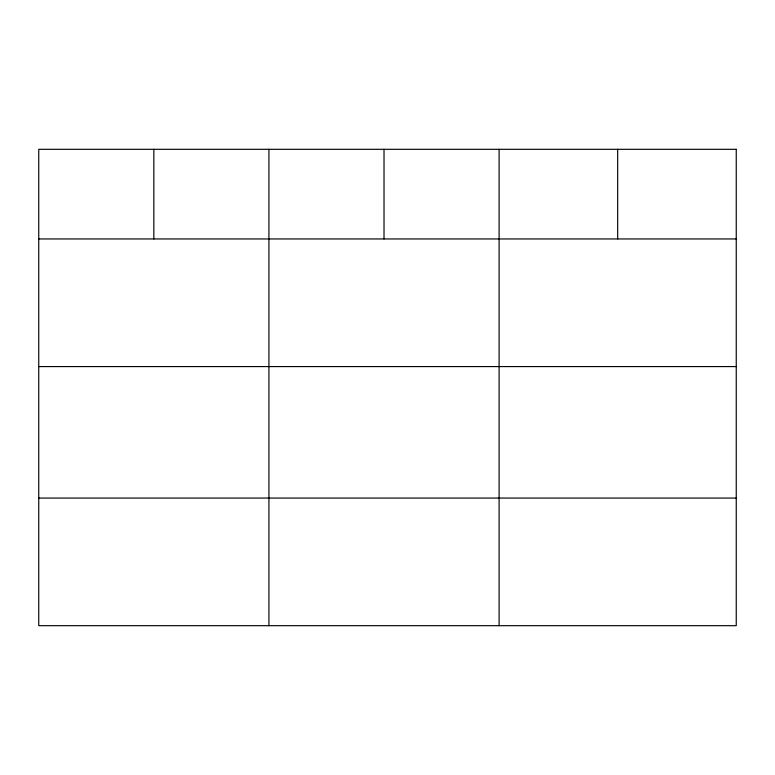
<?xml version="1.0" encoding="UTF-8"?>
<svg xmlns="http://www.w3.org/2000/svg" width="775" height="775" viewBox="0 0 775 775"><rect width="100%" height="100%" fill="white"/><g stroke="black" fill="none" stroke-linecap="round" stroke-linejoin="round"><path stroke-width="1.16" d="M38.75 238.952L736.25 238.952M38.75 366.575L736.25 366.575M38.75 498.063L736.25 498.063M617.675 149.313L617.675 238.952M499.1 149.313L499.1 625.687M384.012 149.313L384.012 238.952M268.925 149.313L268.925 625.687M153.838 149.313L153.838 238.952M736.25 149.313L38.75 149.313L38.75 625.687L736.25 625.687L736.25 149.313"/></g></svg>
